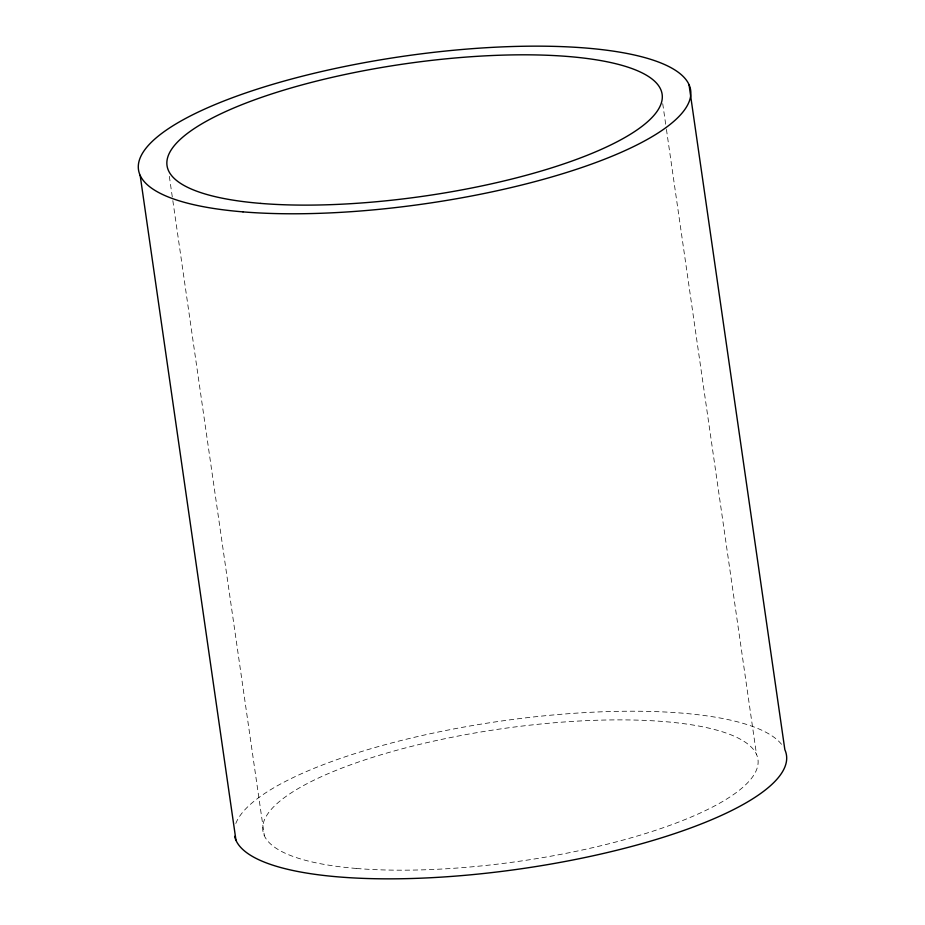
<?xml version="1.0" encoding="UTF-8"?>
<svg xmlns="http://www.w3.org/2000/svg" width="925" height="925" viewBox="0 0 925 925"><rect width="100%" height="100%" fill="white"/><g stroke="black" fill="none" stroke-linecap="round" stroke-linejoin="round"><path stroke-width="0.69" stroke-dasharray="4.62 3.47" d="M662.716 103.635L666.22 127.951M666.428 129.373L756.5 754.384M169.333 176.328L172.628 199.222M172.836 200.644L264.342 835.668M235.806 823.504A278.911 74.532 -8.2 0 1 503.258 720.76A278.911 74.532 -8.2 0 1 783.105 746.521M356.564 868.471A250.097 66.831 -8.2 0 0 755.482 772.132A250.097 66.831 -8.2 0 0 419.198 744.486A250.097 66.831 -8.2 0 0 356.564 868.471"/><path stroke-width="1.39" d="M689.021 84.649L784.851 749.701A278.911 74.532 -8.2 0 1 534.523 866.771A278.911 74.532 -8.2 0 1 234.638 836.35M140.149 175.299L235.979 840.351M242.998 211.871A278.911 74.532 -8.2 0 0 687.888 104.444A278.911 74.532 -8.2 0 0 312.858 73.595A278.911 74.532 -8.2 0 0 242.998 211.871M260.723 203.407A250.097 66.831 -8.2 0 0 659.652 107.08A250.097 66.831 -8.2 0 0 323.368 79.423A250.097 66.831 -8.2 0 0 260.723 203.407"/></g></svg>
